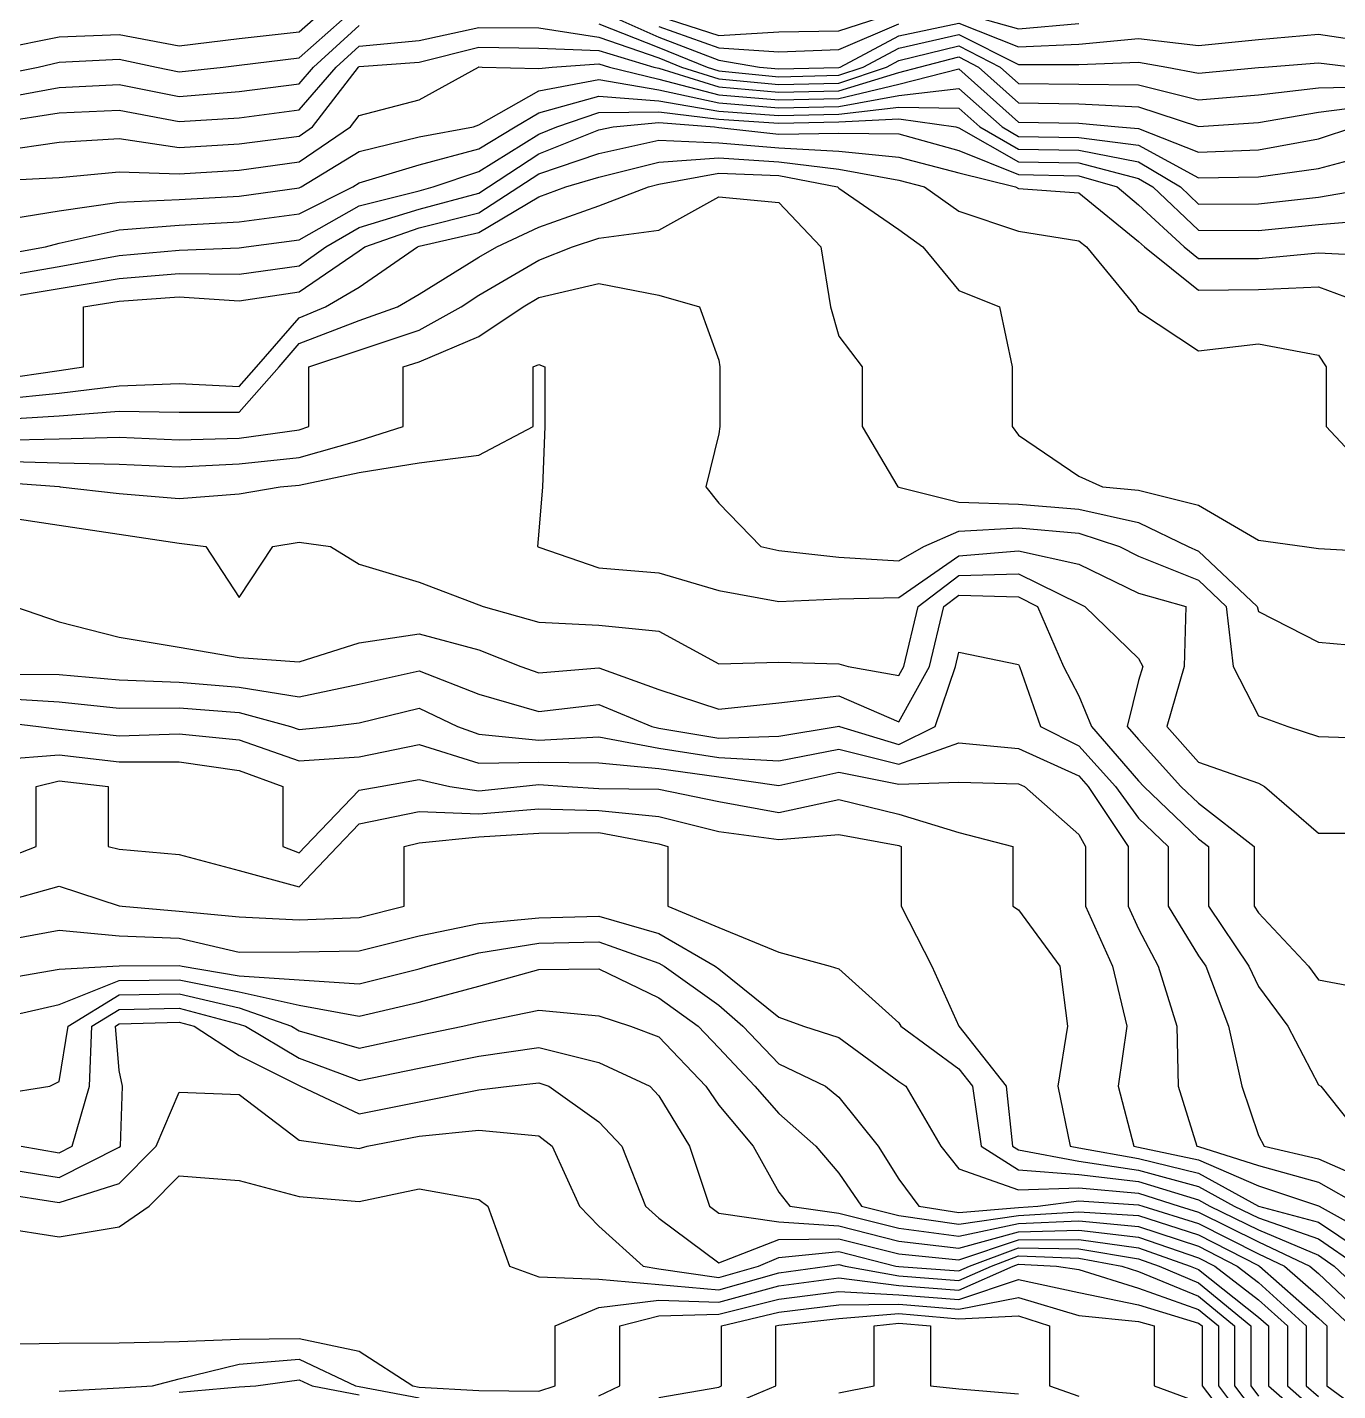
# Model space of a CAD drawing. Header units: metres. Extents: x 549046 to 549770, y 4180130 to 4180826.
# Drawn here: x 549226.9 to 549424.5, y 4180513.6 to 4180719.2 of the extents above; entities that cross this region are included whole.
import ezdxf

# ---------------------------------------------------------------- set-up
doc = ezdxf.new("R2010")
doc.units = ezdxf.units.M
doc.layers.add('CONTOURS', color=7, linetype='Continuous')
doc.layers.add('CONTOURS_INDEX', color=7, linetype='Continuous')

msp = doc.modelspace()

# ---------------------------------------------------------------- linework, layer by layer
at = {"layer": 'CONTOURS'}
for points in [[(549222.72, 4180712.01, 222), (549228.58, 4180713.2, 222), (549231.76, 4180713.91, 222), (549240.8, 4180714.37, 222), (549246.45, 4180713.2, 222), (549249.84, 4180712.5, 222), (549256.49, 4180713.2, 222), (549258.88, 4180713.48, 222), (549267.93, 4180714.58, 222), (549276.57, 4180722.25, 222)], [(549313.13, 4180721.74, 222), (549322.18, 4180717.72, 222), (549331.22, 4180714.21, 222), (549337.37, 4180713.2, 222), (549340.26, 4180712.91, 222), (549349.3, 4180713.13, 222), (549349.51, 4180713.2, 222), (549358.34, 4180717.88, 222), (549367.38, 4180719.79, 222), (549376.42, 4180716.26, 222), (549385.47, 4180716.67, 222), (549394.51, 4180717.5, 222), (549403.55, 4180716.45, 222), (549412.59, 4180717.36, 222), (549421.63, 4180718.18, 222), (549430.67, 4180716.78, 222)], [(549322.18, 4180720.85, 218), (549331.22, 4180717.93, 218), (549340.26, 4180718.52, 218), (549349.3, 4180718.66, 218), (549358.34, 4180721.58, 218)], [(549222.72, 4180708.45, 224), (549231.76, 4180710.1, 224), (549240.8, 4180710.56, 224), (549249.84, 4180708.74, 224), (549258.88, 4180709.51, 224), (549267.93, 4180710.66, 224), (549270.12, 4180713.2, 224), (549276.97, 4180719.44, 224)], [(549222.72, 4180704.89, 226), (549231.76, 4180706.31, 226), (549240.8, 4180706.7, 226), (549249.84, 4180704.98, 226), (549258.88, 4180705.55, 226), (549267.93, 4180706.72, 226), (549273.51, 4180713.2, 226), (549276.97, 4180716.35, 226), (549286.01, 4180717.22, 226), (549295.05, 4180719.15, 226), (549304.09, 4180719.11, 226), (549313.13, 4180717.72, 226), (549322.18, 4180714.59, 226), (549325.58, 4180713.2, 226), (549331.22, 4180711.43, 226), (549340.26, 4180710.57, 226), (549349.3, 4180710.79, 226), (549356.49, 4180713.2, 226), (549358.34, 4180714.19, 226), (549367.38, 4180716.42, 226), (549373.63, 4180713.2, 226), (549376.42, 4180710.71, 226), (549385.47, 4180710.61, 226), (549394.51, 4180710.53, 226), (549403.55, 4180708.25, 226), (549412.59, 4180708.99, 226), (549421.63, 4180710.06, 226), (549430.67, 4180710.25, 226)], [(549313.13, 4180719.73, 224), (549322.18, 4180716.15, 224), (549329.44, 4180713.2, 224), (549331.22, 4180712.64, 224), (549340.26, 4180711.74, 224), (549349.3, 4180711.96, 224), (549353, 4180713.2, 224), (549358.34, 4180716.04, 224), (549367.38, 4180718.11, 224), (549376.42, 4180713.59, 224), (549385.47, 4180713.58, 224), (549394.51, 4180713.92, 224), (549398.74, 4180713.2, 224), (549403.55, 4180712.29, 224), (549412.59, 4180713.14, 224), (549413.44, 4180713.2, 224), (549421.63, 4180713.84, 224), (549427.07, 4180713.2, 224)], [(549222.72, 4180700.58, 228), (549231.76, 4180701.86, 228), (549240.8, 4180702.44, 228), (549249.84, 4180701.07, 228), (549258.88, 4180701.6, 228), (549267.93, 4180702.79, 228), (549269.94, 4180704.16, 228), (549276.91, 4180713.2, 228), (549276.97, 4180713.26, 228), (549286.01, 4180713.92, 228), (549295.05, 4180716.18, 228), (549304.09, 4180716.05, 228), (549313.13, 4180715.71, 228), (549321.4, 4180713.2, 228), (549322.18, 4180713.01, 228), (549331.22, 4180710.21, 228), (549340.26, 4180709.4, 228), (549349.3, 4180709.62, 228), (549358.34, 4180712.38, 228), (549361.41, 4180713.2, 228), (549367.38, 4180714.74, 228), (549370.36, 4180713.2, 228), (549376.42, 4180707.79, 228), (549385.47, 4180707.66, 228), (549394.51, 4180707.19, 228), (549403.55, 4180704.22, 228), (549412.59, 4180704.83, 228), (549421.63, 4180706.38, 228), (549430.67, 4180707.56, 228)], [(549222.72, 4180690.06, 232), (549231.76, 4180691.53, 232), (549240.8, 4180692.83, 232), (549249.84, 4180693.21, 232), (549258.88, 4180693.73, 232), (549267.93, 4180694.97, 232), (549268.23, 4180695.12, 232), (549276.97, 4180700.48, 232), (549286.01, 4180702.66, 232), (549294.25, 4180704.16, 232), (549295.05, 4180704.47, 232), (549304.09, 4180709.63, 232), (549313.13, 4180711.32, 232), (549322.18, 4180709.74, 232), (549331.22, 4180707.78, 232), (549340.26, 4180707.05, 232), (549349.3, 4180707.27, 232), (549358.34, 4180708.89, 232), (549367.38, 4180709.98, 232), (549373.91, 4180704.16, 232), (549376.42, 4180702.72, 232), (549385.47, 4180702.59, 232), (549394.51, 4180701.42, 232), (549403.55, 4180696.47, 232), (549412.59, 4180696.62, 232), (549421.63, 4180697.9, 232), (549430.67, 4180700.32, 232)], [(549222.72, 4180684.83, 234), (549229.69, 4180686.08, 234), (549231.76, 4180686.63, 234), (549240.8, 4180688.64, 234), (549249.84, 4180689.37, 234), (549258.88, 4180689.83, 234), (549267.93, 4180691.06, 234), (549276.01, 4180695.12, 234), (549276.97, 4180695.71, 234), (549286.01, 4180698.45, 234), (549295.05, 4180700.87, 234), (549300.51, 4180704.16, 234), (549304.09, 4180706.28, 234), (549313.13, 4180708.83, 234), (549322.18, 4180708.1, 234), (549331.22, 4180706.56, 234), (549340.26, 4180705.88, 234), (549349.3, 4180706.1, 234), (549358.34, 4180707.14, 234), (549367.38, 4180707.02, 234), (549370.59, 4180704.16, 234), (549376.42, 4180700.8, 234), (549385.47, 4180700.67, 234), (549394.51, 4180698.91, 234), (549400.82, 4180695.12, 234), (549403.55, 4180692.54, 234), (549412.59, 4180692.58, 234), (549421.63, 4180693.57, 234), (549430.67, 4180695.12, 234)], [(549222.72, 4180681.57, 236), (549231.76, 4180683.13, 236), (549240.8, 4180684.75, 236), (549249.84, 4180685.57, 236), (549258.88, 4180685.93, 236), (549259.96, 4180686.08, 236), (549267.93, 4180687.16, 236), (549276.97, 4180692.25, 236), (549286.01, 4180694.54, 236), (549288.13, 4180695.12, 236), (549295.05, 4180697.46, 236), (549304.09, 4180703.07, 236), (549306.77, 4180704.16, 236), (549313.13, 4180706.34, 236), (549322.18, 4180706.46, 236), (549331.22, 4180705.34, 236), (549340.26, 4180704.71, 236), (549349.3, 4180704.93, 236), (549358.34, 4180705.39, 236), (549366.93, 4180704.16, 236), (549367.38, 4180704.04, 236), (549376.42, 4180698.89, 236), (549385.47, 4180698.74, 236), (549394.51, 4180696.4, 236), (549396.64, 4180695.12, 236), (549403.55, 4180688.59, 236), (549412.59, 4180688.57, 236), (549421.63, 4180689.47, 236), (549430.67, 4180690.2, 236)], [(549222.72, 4180678.3, 238), (549231.76, 4180679.8, 238), (549240.8, 4180681.32, 238), (549249.84, 4180682.05, 238), (549258.88, 4180681.94, 238), (549267.93, 4180683.23, 238), (549271.98, 4180686.08, 238), (549276.97, 4180688.99, 238), (549286.01, 4180691.75, 238), (549295.05, 4180694.18, 238), (549296.49, 4180695.12, 238), (549304.09, 4180700.09, 238), (549313.13, 4180703.71, 238), (549315.29, 4180704.16, 238), (549322.18, 4180704.83, 238), (549330.56, 4180704.16, 238), (549331.22, 4180704.09, 238), (549340.26, 4180703.06, 238), (549349.3, 4180703.22, 238), (549358.34, 4180703.12, 238), (549367.38, 4180700.63, 238), (549376.42, 4180696.97, 238), (549385.47, 4180696.81, 238), (549391.27, 4180695.12, 238), (549394.51, 4180692.42, 238), (549401.36, 4180686.08, 238), (549403.55, 4180684.33, 238), (549412.59, 4180684.32, 238), (549421.63, 4180685.19, 238), (549430.67, 4180684.73, 238)], [(549222.72, 4180663.1, 242), (549231.76, 4180664.01, 242), (549240.8, 4180665.13, 242), (549249.84, 4180665.49, 242), (549258.88, 4180665.01, 242), (549261.51, 4180668, 242), (549267.93, 4180675.38, 242), (549271.92, 4180677.04, 242), (549276.97, 4180679.98, 242), (549285.77, 4180686.08, 242), (549286.01, 4180686.16, 242), (549295.05, 4180688.23, 242), (549304.09, 4180693.6, 242), (549308.17, 4180695.12, 242), (549313.13, 4180696.57, 242), (549322.18, 4180698.86, 242), (549331.22, 4180699.49, 242), (549340.26, 4180698.91, 242), (549349.3, 4180697.79, 242), (549358.34, 4180696.13, 242), (549362.24, 4180695.12, 242), (549367.38, 4180691.47, 242), (549376.42, 4180688.42, 242), (549385.47, 4180686.99, 242), (549386.63, 4180686.08, 242), (549394.08, 4180677.04, 242), (549394.51, 4180676.38, 242), (549403.55, 4180670.38, 242), (549412.59, 4180671.47, 242), (549421.63, 4180669.72, 242), (549422.77, 4180668, 242), (549422.77, 4180658.96, 242), (549430.67, 4180650.56, 242)], [(549222.72, 4180660.06, 244), (549231.76, 4180660.6, 244), (549240.8, 4180661.32, 244), (549249.84, 4180661.17, 244), (549258.88, 4180661.14, 244), (549264.9, 4180668, 244), (549267.93, 4180671.48, 244), (549276.97, 4180674.96, 244), (549282.76, 4180677.04, 244), (549286.01, 4180678.96, 244), (549295.05, 4180684.5, 244), (549297.75, 4180686.08, 244), (549304.09, 4180689.04, 244), (549313.13, 4180692.25, 244), (549320.61, 4180695.12, 244), (549322.18, 4180695.54, 244), (549331.22, 4180697.2, 244), (549340.26, 4180696.83, 244), (549349.1, 4180695.12, 244), (549349.3, 4180694.92, 244), (549358.34, 4180688.7, 244), (549361.96, 4180686.08, 244), (549367.38, 4180679.48, 244), (549373.52, 4180677.04, 244), (549375.43, 4180668, 244), (549375.43, 4180658.96, 244), (549376.42, 4180657.7, 244), (549385.47, 4180651.47, 244), (549389.08, 4180649.91, 244), (549394.51, 4180649.38, 244), (549403.55, 4180647.1, 244), (549412.59, 4180641.83, 244), (549419.51, 4180640.87, 244), (549421.63, 4180640.6, 244), (549430.67, 4180640.09, 244)], [(549222.72, 4180656.94, 246), (549231.76, 4180657.1, 246), (549240.8, 4180657.4, 246), (549249.84, 4180656.97, 246), (549258.88, 4180657.25, 246), (549267.93, 4180658.5, 246), (549269.39, 4180658.96, 246), (549269.39, 4180668, 246), (549276.97, 4180670.51, 246), (549286.01, 4180673.52, 246), (549292.39, 4180677.04, 246), (549295.05, 4180678.8, 246), (549304.09, 4180684.09, 246), (549309.15, 4180686.08, 246), (549313.13, 4180687.41, 246), (549322.18, 4180688.6, 246), (549331.22, 4180693.63, 246), (549340.26, 4180692.76, 246), (549346.59, 4180686.08, 246), (549348.05, 4180677.04, 246), (549349.3, 4180672.59, 246), (549352.85, 4180668, 246), (549352.85, 4180658.96, 246), (549358.2, 4180649.91, 246), (549358.34, 4180649.84, 246), (549367.38, 4180647.55, 246), (549376.42, 4180647.25, 246), (549385.47, 4180646.53, 246), (549394.51, 4180644.49, 246), (549402, 4180640.87, 246), (549403.55, 4180640.2, 246), (549412.38, 4180631.83, 246), (549412.59, 4180631.09, 246), (549421.63, 4180626.47, 246), (549430.67, 4180625.64, 246)], [(549222.72, 4180653.77, 248), (549231.76, 4180653.51, 248), (549240.8, 4180653.31, 248), (549249.84, 4180652.91, 248), (549258.88, 4180653.34, 248), (549267.93, 4180654.32, 248), (549276.97, 4180656.86, 248), (549283.6, 4180658.96, 248), (549283.6, 4180668, 248), (549286.01, 4180668.75, 248), (549295.05, 4180672.55, 248), (549301.73, 4180677.04, 248), (549304.09, 4180678.43, 248), (549313.13, 4180680.57, 248), (549322.18, 4180678.81, 248), (549328.28, 4180677.04, 248), (549331.22, 4180668.98, 248), (549331.36, 4180668, 248), (549331.36, 4180658.96, 248), (549331.22, 4180657.86, 248), (549329.28, 4180649.91, 248), (549331.22, 4180647.42, 248), (549337.53, 4180640.87, 248), (549340.26, 4180640.27, 248), (549349.3, 4180639.3, 248), (549358.34, 4180638.75, 248), (549362.12, 4180640.87, 248), (549367.38, 4180643.19, 248), (549376.42, 4180643.72, 248), (549385.47, 4180642.89, 248), (549391.62, 4180640.87, 248), (549394.51, 4180639.43, 248), (549403.55, 4180635.8, 248), (549407.73, 4180631.83, 248), (549408.76, 4180622.79, 248), (549412.59, 4180615.34, 248), (549417.02, 4180613.75, 248), (549421.63, 4180612.22, 248), (549430.67, 4180611.93, 248)], [(549222.72, 4180645.45, 252), (549231.76, 4180644.09, 252), (549240.8, 4180642.75, 252), (549249.84, 4180641.41, 252), (549253.89, 4180640.87, 252), (549258.88, 4180633.2, 252), (549263.98, 4180640.87, 252), (549267.93, 4180641.55, 252), (549272.67, 4180640.87, 252), (549276.97, 4180638.23, 252), (549286.01, 4180635.5, 252), (549295.05, 4180632.11, 252), (549295.69, 4180631.83, 252), (549304.09, 4180629.48, 252), (549313.13, 4180629, 252), (549322.18, 4180628.13, 252), (549331.22, 4180623.21, 252), (549340.26, 4180623.45, 252), (549349.3, 4180623.17, 252), (549350.72, 4180622.79, 252), (549358.34, 4180621.43, 252), (549359.1, 4180622.79, 252), (549361.25, 4180631.83, 252), (549367.38, 4180636.53, 252), (549376.42, 4180636.75, 252), (549385.47, 4180632.28, 252), (549386.42, 4180631.83, 252), (549394.51, 4180623.99, 252), (549395.12, 4180622.79, 252), (549394.51, 4180620.69, 252), (549392.77, 4180613.75, 252), (549394.51, 4180611.76, 252), (549400.89, 4180604.71, 252), (549403.55, 4180602.17, 252), (549411.92, 4180595.66, 252), (549411.92, 4180586.62, 252), (549412.59, 4180585.62, 252), (549420.11, 4180577.58, 252), (549421.63, 4180575.55, 252), (549430.67, 4180573.82, 252)], [(549225.01, 4180631.83, 254), (549231.76, 4180629.53, 254), (549240.8, 4180627.23, 254), (549249.84, 4180625.71, 254), (549258.88, 4180624.13, 254), (549267.93, 4180623.48, 254), (549276.97, 4180626.35, 254), (549286.01, 4180627.72, 254), (549295.05, 4180625.3, 254), (549301.37, 4180622.79, 254), (549304.09, 4180621.84, 254), (549313.13, 4180622.57, 254), (549322.18, 4180619.32, 254), (549331.22, 4180616.36, 254), (549340.26, 4180617.31, 254), (549349.3, 4180618.38, 254), (549358.34, 4180614.45, 254), (549362.99, 4180622.79, 254), (549365.12, 4180631.83, 254), (549367.38, 4180633.57, 254), (549376.42, 4180633.3, 254), (549379.28, 4180631.83, 254), (549383.2, 4180622.79, 254), (549385.47, 4180618.36, 254), (549387.38, 4180613.75, 254), (549394.51, 4180605.57, 254), (549395.29, 4180604.71, 254), (549403.55, 4180596.82, 254), (549405.04, 4180595.66, 254), (549405.04, 4180586.62, 254), (549411.14, 4180577.58, 254), (549412.59, 4180574.52, 254), (549417.02, 4180568.54, 254), (549421.63, 4180559.68, 254), (549421.98, 4180559.5, 254), (549429.18, 4180550.46, 254)], [(549222.72, 4180621.62, 256), (549231.76, 4180621.56, 256), (549240.8, 4180620.76, 256), (549249.84, 4180620.42, 256), (549258.88, 4180619.65, 256), (549267.93, 4180618.21, 256), (549276.97, 4180620.11, 256), (549286.01, 4180622.14, 256), (549295.05, 4180618.62, 256), (549304.09, 4180615.99, 256), (549313.13, 4180617.04, 256), (549321.11, 4180613.75, 256), (549322.18, 4180613.5, 256), (549331.22, 4180611.98, 256), (549340.26, 4180612.28, 256), (549349.06, 4180613.75, 256), (549349.3, 4180613.8, 256), (549349.41, 4180613.75, 256), (549358.34, 4180611.04, 256), (549363.84, 4180613.75, 256), (549366.88, 4180622.79, 256), (549367.38, 4180624.93, 256), (549376.42, 4180623.07, 256), (549376.55, 4180622.79, 256), (549379.72, 4180613.75, 256), (549385.47, 4180610.83, 256), (549391, 4180604.71, 256), (549394.51, 4180599.89, 256), (549398.95, 4180595.66, 256), (549398.95, 4180586.62, 256), (549403.55, 4180579.17, 256), (549404.63, 4180577.58, 256), (549408.04, 4180568.54, 256), (549410.05, 4180559.5, 256), (549412.59, 4180552.03, 256), (549413.42, 4180550.46, 256), (549421.63, 4180548.54, 256), (549430.67, 4180544.54, 256)], [(549222.72, 4180618.02, 258), (549231.76, 4180617.45, 258), (549240.8, 4180616.48, 258), (549249.84, 4180616.57, 258), (549258.88, 4180615.86, 258), (549266.62, 4180613.75, 258), (549267.93, 4180613.3, 258), (549272.55, 4180613.75, 258), (549276.97, 4180614.27, 258), (549286.01, 4180616.48, 258), (549291.81, 4180613.75, 258), (549295.05, 4180612.57, 258), (549304.09, 4180611.69, 258), (549313.13, 4180612.17, 258), (549322.18, 4180610.47, 258), (549331.22, 4180609.06, 258), (549340.26, 4180608.56, 258), (549349.3, 4180610.32, 258), (549358.34, 4180608.04, 258), (549367.38, 4180611.26, 258), (549376.42, 4180610.4, 258), (549385.47, 4180606.31, 258), (549386.92, 4180604.71, 258), (549392.94, 4180595.66, 258), (549392.94, 4180586.62, 258), (549394.51, 4180583.23, 258), (549397.47, 4180577.58, 258), (549400.29, 4180568.54, 258), (549400.45, 4180559.5, 258), (549403.28, 4180550.46, 258), (549403.55, 4180550.4, 258), (549412.59, 4180547.55, 258), (549421.63, 4180545.01, 258), (549428.01, 4180541.41, 258)], [(549222.72, 4180608.74, 262), (549231.76, 4180609.45, 262), (549240.8, 4180608.43, 262), (549249.84, 4180608.39, 262), (549258.88, 4180607.11, 262), (549265.49, 4180604.71, 262), (549265.49, 4180595.66, 262), (549267.93, 4180594.67, 262), (549268.87, 4180595.66, 262), (549276.97, 4180604.14, 262), (549280.16, 4180604.71, 262), (549286.01, 4180605.77, 262), (549290.68, 4180604.71, 262), (549295.05, 4180604.05, 262), (549301.27, 4180604.71, 262), (549304.09, 4180604.99, 262), (549308.37, 4180604.71, 262), (549313.13, 4180604.39, 262), (549322.18, 4180604.29, 262), (549331.22, 4180602.42, 262), (549340.26, 4180600.77, 262), (549349.3, 4180602.72, 262), (549358.34, 4180600.51, 262), (549367.38, 4180597.77, 262), (549375.54, 4180595.66, 262), (549375.54, 4180586.62, 262), (549376.42, 4180586.11, 262), (549382.63, 4180577.58, 262), (549383.8, 4180568.54, 262), (549382.35, 4180559.5, 262), (549384.19, 4180550.46, 262), (549385.47, 4180550.19, 262), (549394.51, 4180548.58, 262), (549403.55, 4180546.37, 262), (549412.59, 4180541.41, 262), (549412.59, 4180541.41, 262), (549421.63, 4180538.97, 262), (549430.67, 4180532.91, 262)], [(549222.72, 4180593.49, 264), (549228.31, 4180595.66, 264), (549228.31, 4180604.71, 264), (549231.76, 4180605.54, 264), (549239.16, 4180604.71, 264), (549239.16, 4180595.66, 264), (549240.8, 4180595.26, 264), (549249.84, 4180594.45, 264), (549258.88, 4180592.01, 264), (549267.93, 4180589.56, 264), (549273.73, 4180595.66, 264), (549276.97, 4180599.05, 264), (549286.01, 4180600.92, 264), (549295.05, 4180600.57, 264), (549304.09, 4180601.34, 264), (549313.13, 4180601.06, 264), (549322.18, 4180600.16, 264), (549331.22, 4180597.9, 264), (549340.26, 4180596.68, 264), (549349.3, 4180597.45, 264), (549358.34, 4180595.81, 264), (549358.72, 4180595.66, 264), (549358.72, 4180586.62, 264), (549363.31, 4180577.58, 264), (549367.38, 4180568.54, 264), (549367.38, 4180568.54, 264), (549374.53, 4180559.5, 264), (549375.5, 4180550.46, 264), (549376.42, 4180549.87, 264), (549385.47, 4180548.19, 264), (549394.51, 4180546.84, 264), (549403.55, 4180544.36, 264), (549408.92, 4180541.41, 264), (549412.59, 4180539.62, 264), (549421.63, 4180536.49, 264), (549427.62, 4180532.37, 264)], [(549222.72, 4180587.15, 266), (549231.76, 4180589.66, 266), (549240.8, 4180586.71, 266), (549241.26, 4180586.62, 266), (549249.84, 4180585.88, 266), (549258.88, 4180585.04, 266), (549267.93, 4180584.57, 266), (549276.97, 4180584.93, 266), (549283.79, 4180586.62, 266), (549283.79, 4180595.66, 266), (549286.01, 4180596.18, 266), (549295.05, 4180597.1, 266), (549304.09, 4180597.65, 266), (549313.13, 4180597.73, 266), (549322.18, 4180596.03, 266), (549323.54, 4180595.66, 266), (549323.54, 4180586.62, 266), (549331.22, 4180583.44, 266), (549340.26, 4180579.68, 266), (549348.01, 4180577.58, 266), (549349.3, 4180577.17, 266), (549358.34, 4180569.04, 266), (549358.64, 4180568.54, 266), (549367.38, 4180562.09, 266), (549369.44, 4180559.5, 266), (549370.78, 4180550.46, 266), (549376.42, 4180546.87, 266), (549385.47, 4180546.19, 266), (549394.51, 4180545.1, 266), (549403.55, 4180542.34, 266), (549405.25, 4180541.41, 266), (549412.59, 4180537.82, 266), (549421.63, 4180534.01, 266), (549424.01, 4180532.37, 266), (549430.67, 4180526.08, 266)], [(549222.72, 4180581.36, 268), (549231.76, 4180583.03, 268), (549240.8, 4180582.15, 268), (549249.84, 4180581.8, 268), (549258.88, 4180579.7, 268), (549267.93, 4180579.77, 268), (549276.97, 4180579.9, 268), (549286.01, 4180582.17, 268), (549295.05, 4180584.02, 268), (549304.09, 4180584.87, 268), (549313.13, 4180585.15, 268), (549322.18, 4180582.54, 268), (549330.68, 4180577.58, 268), (549331.22, 4180577.2, 268), (549340.26, 4180569.91, 268), (549343.98, 4180568.54, 268), (549349.3, 4180566.85, 268), (549358.34, 4180560.19, 268), (549359.42, 4180559.5, 268), (549364.7, 4180550.46, 268), (549367.38, 4180547.02, 268), (549376.42, 4180543.88, 268), (549385.47, 4180544.18, 268), (549394.51, 4180543.35, 268), (549400.61, 4180541.41, 268), (549403.55, 4180540.49, 268), (549412.59, 4180536.02, 268), (549420.33, 4180532.37, 268), (549421.63, 4180531.23, 268), (549429.99, 4180523.33, 268)], [(549222.72, 4180569.75, 272), (549231.76, 4180571.82, 272), (549240.8, 4180575.42, 272), (549249.84, 4180575.53, 272), (549258.88, 4180573.71, 272), (549267.93, 4180571.71, 272), (549276.97, 4180570.07, 272), (549286.01, 4180572.18, 272), (549295.05, 4180574.57, 272), (549304.09, 4180577.08, 272), (549313.13, 4180577.19, 272), (549322.18, 4180572.82, 272), (549328.11, 4180568.54, 272), (549331.22, 4180565.28, 272), (549336.66, 4180559.5, 272), (549340.26, 4180555.37, 272), (549345.86, 4180550.46, 272), (549349.3, 4180546.38, 272), (549352.71, 4180541.41, 272), (549358.34, 4180540.01, 272), (549367.38, 4180538.66, 272), (549376.42, 4180539.98, 272), (549385.47, 4180540.55, 272), (549394.51, 4180539.97, 272), (549403.55, 4180537.06, 272), (549412.59, 4180532.43, 272), (549412.72, 4180532.37, 272), (549421.63, 4180524.51, 272), (549422.88, 4180523.33, 272), (549422.88, 4180514.29, 272), (549430.67, 4180508.55, 272)], [(549222.72, 4180558.3, 274), (549230.34, 4180559.5, 274), (549231.76, 4180560.21, 274), (549233.11, 4180568.54, 274), (549240.8, 4180573.25, 274), (549249.84, 4180573.4, 274), (549258.88, 4180571.29, 274), (549266.77, 4180568.54, 274), (549267.93, 4180567.85, 274), (549276.97, 4180565.22, 274), (549286.01, 4180567.18, 274), (549292.64, 4180568.54, 274), (549295.05, 4180569.08, 274), (549304.09, 4180570.95, 274), (549313.13, 4180570.09, 274), (549317.92, 4180568.54, 274), (549322.18, 4180566.95, 274), (549329.25, 4180559.5, 274), (549331.22, 4180556.64, 274), (549336.38, 4180550.46, 274), (549340.26, 4180543.53, 274), (549341.91, 4180541.41, 274), (549349.3, 4180540.34, 274), (549358.34, 4180538.07, 274), (549367.38, 4180536.87, 274), (549376.42, 4180538.76, 274), (549385.47, 4180539.16, 274), (549394.51, 4180538.35, 274), (549403.55, 4180535.34, 274), (549409.35, 4180532.37, 274), (549412.59, 4180529.87, 274), (549419.78, 4180523.33, 274), (549419.78, 4180514.29, 274), (549421.63, 4180512.68, 274)], [(549226.01, 4180550.46, 276), (549231.76, 4180549.46, 276), (549233.71, 4180550.46, 276), (549236.34, 4180559.5, 276), (549236.67, 4180568.54, 276), (549240.8, 4180571.07, 276), (549249.84, 4180571.28, 276), (549258.88, 4180568.87, 276), (549259.85, 4180568.54, 276), (549267.93, 4180563.72, 276), (549276.97, 4180560.37, 276), (549286.01, 4180562.19, 276), (549295.05, 4180564.03, 276), (549304.09, 4180565.32, 276), (549313.13, 4180563.08, 276), (549320.83, 4180559.5, 276), (549322.18, 4180558.04, 276), (549326.78, 4180550.46, 276), (549329.82, 4180541.41, 276), (549331.22, 4180540.33, 276), (549340.26, 4180539.05, 276), (549349.3, 4180538.41, 276), (549358.34, 4180536.13, 276), (549367.38, 4180535.08, 276), (549376.42, 4180537.54, 276), (549385.47, 4180537.76, 276), (549394.51, 4180536.72, 276), (549403.55, 4180533.62, 276), (549405.99, 4180532.37, 276), (549412.59, 4180527.27, 276), (549416.93, 4180523.33, 276), (549416.93, 4180514.29, 276), (549421.63, 4180510.2, 276)], [(549222.72, 4180547.2, 278), (549231.76, 4180545.7, 278), (549240.8, 4180550.28, 278), (549240.98, 4180550.46, 278), (549241.32, 4180559.5, 278), (549240.8, 4180561.86, 278), (549240.23, 4180568.54, 278), (549240.8, 4180568.89, 278), (549249.84, 4180569.16, 278), (549252.12, 4180568.54, 278), (549258.88, 4180564.11, 278), (549267.93, 4180559.59, 278), (549268.16, 4180559.5, 278), (549276.97, 4180555.32, 278), (549286.01, 4180557.11, 278), (549295.05, 4180558.92, 278), (549299.59, 4180559.5, 278), (549304.09, 4180560, 278), (549305.56, 4180559.5, 278), (549313.13, 4180554.11, 278), (549316.6, 4180550.46, 278), (549320.18, 4180541.41, 278), (549322.18, 4180539.58, 278), (549331.22, 4180532.87, 278), (549340.26, 4180536.35, 278), (549349.3, 4180536.48, 278), (549358.34, 4180534.2, 278), (549367.38, 4180533.29, 278), (549376.42, 4180536.33, 278), (549385.47, 4180536.36, 278), (549394.51, 4180535.09, 278), (549402.28, 4180532.37, 278), (549403.55, 4180531.83, 278), (549412.59, 4180524.68, 278), (549414.08, 4180523.33, 278), (549414.08, 4180514.29, 278), (549421.63, 4180507.71, 278)], [(549222.72, 4180538.2, 282), (549231.76, 4180536.76, 282), (549240.8, 4180538.26, 282), (549245.34, 4180541.41, 282), (549249.84, 4180545.98, 282), (549258.88, 4180545.28, 282), (549267.93, 4180542.84, 282), (549276.97, 4180542.1, 282), (549286.01, 4180544.01, 282), (549295.05, 4180542.4, 282), (549296.37, 4180541.41, 282), (549299.64, 4180532.37, 282), (549304.09, 4180530.75, 282), (549313.13, 4180530.4, 282), (549322.18, 4180529.57, 282), (549331.22, 4180528.79, 282), (549340.26, 4180531.34, 282), (549347.53, 4180532.37, 282), (549349.3, 4180532.62, 282), (549350.28, 4180532.37, 282), (549358.34, 4180530.87, 282), (549367.38, 4180530.21, 282), (549372.31, 4180532.37, 282), (549376.42, 4180533.89, 282), (549385.47, 4180533.57, 282), (549391.99, 4180532.37, 282), (549394.51, 4180531.55, 282), (549403.55, 4180527.8, 282), (549408.98, 4180523.33, 282), (549408.98, 4180514.29, 282), (549412.59, 4180509.51, 282)], [(549222.72, 4180520.56, 284), (549231.76, 4180520.72, 284), (549240.8, 4180520.79, 284), (549249.84, 4180520.98, 284), (549258.88, 4180521.33, 284), (549267.93, 4180521.42, 284), (549276.97, 4180519.52, 284), (549285.06, 4180514.29, 284), (549286.01, 4180514.12, 284), (549295.05, 4180513.61, 284), (549304.09, 4180513.5, 284), (549306.55, 4180514.29, 284), (549306.55, 4180523.33, 284), (549313.13, 4180526.13, 284), (549322.18, 4180527.21, 284), (549331.22, 4180526.94, 284), (549340.26, 4180529.36, 284), (549349.3, 4180530.59, 284), (549358.34, 4180529.45, 284), (549367.38, 4180528.75, 284), (549375.61, 4180532.37, 284), (549376.42, 4180532.67, 284), (549382.14, 4180532.37, 284), (549385.47, 4180531.87, 284), (549394.51, 4180529.04, 284), (549403.55, 4180525.79, 284), (549406.53, 4180523.33, 284), (549406.53, 4180514.29, 284), (549412.59, 4180506.27, 284)], [(549313.13, 4180512.78, 286), (549316.29, 4180514.29, 286), (549316.29, 4180523.33, 286), (549322.18, 4180524.85, 286), (549331.22, 4180525.09, 286), (549340.26, 4180527.39, 286), (549349.3, 4180528.55, 286), (549358.34, 4180528.03, 286), (549367.38, 4180527.3, 286), (549376.42, 4180530.32, 286), (549385.47, 4180528.4, 286), (549394.51, 4180526.53, 286), (549403.55, 4180523.77, 286), (549404.09, 4180523.33, 286), (549404.09, 4180514.29, 286), (549410.95, 4180505.25, 286)], [(549322.18, 4180512.52, 288), (549331.22, 4180514.12, 288), (549331.62, 4180514.29, 288), (549331.62, 4180523.33, 288), (549340.26, 4180525.41, 288), (549349.3, 4180526.51, 288), (549358.34, 4180526.61, 288), (549367.38, 4180525.84, 288), (549376.42, 4180527.6, 288), (549385.47, 4180524.93, 288), (549394.51, 4180524.02, 288), (549396.87, 4180523.33, 288), (549396.87, 4180514.29, 288), (549403.55, 4180511.82, 288)], [(549349.3, 4180513.22, 292), (549354.63, 4180514.29, 292), (549354.63, 4180523.33, 292), (549358.34, 4180523.77, 292), (549363.12, 4180523.33, 292), (549363.12, 4180514.29, 292), (549367.38, 4180513.84, 292), (549376.42, 4180513.11, 292)], [(549231.76, 4180513.48, 286), (549240.8, 4180513.98, 286), (549245.83, 4180514.29, 286), (549249.84, 4180515.38, 286), (549258.88, 4180517.59, 286), (549267.93, 4180518.32, 286), (549276.41, 4180514.29, 286), (549276.97, 4180514.18, 286), (549286.01, 4180512.5, 286)], [(549249.84, 4180513.34, 288), (549258.88, 4180514.16, 288), (549261.41, 4180514.29, 288), (549267.93, 4180515.22, 288), (549269.89, 4180514.29, 288), (549276.97, 4180512.96, 288)]]:
    msp.add_polyline3d(points, dxfattribs=at)
at = {"layer": 'CONTOURS_INDEX'}
for points in [[(549222.72, 4180715.93, 220), (549231.76, 4180717.77, 220), (549240.8, 4180718.11, 220), (549249.84, 4180716.38, 220), (549258.88, 4180717.5, 220), (549267.93, 4180718.49, 220), (549272.17, 4180722.25, 220)], [(549367.38, 4180721.48, 220), (549376.42, 4180718.94, 220), (549385.47, 4180719.76, 220)], [(549322.18, 4180719.29, 220), (549331.22, 4180716.07, 220), (549340.26, 4180715.48, 220), (549349.3, 4180715.85, 220), (549358.34, 4180719.73, 220)], [(549222.72, 4180696.08, 230), (549231.76, 4180696.54, 230), (549240.8, 4180697.4, 230), (549249.84, 4180697.11, 230), (549258.88, 4180697.66, 230), (549267.93, 4180698.88, 230), (549275.66, 4180704.16, 230), (549276.97, 4180705.87, 230), (549286.01, 4180708.23, 230), (549295, 4180713.2, 230), (549295.05, 4180713.22, 230), (549295.53, 4180713.2, 230), (549304.09, 4180712.97, 230), (549306.11, 4180713.2, 230), (549313.13, 4180713.69, 230), (549314.75, 4180713.2, 230), (549322.18, 4180711.38, 230), (549331.22, 4180708.99, 230), (549340.26, 4180708.23, 230), (549349.3, 4180708.44, 230), (549358.34, 4180710.64, 230), (549367.38, 4180712.95, 230), (549376.42, 4180704.88, 230), (549385.47, 4180704.71, 230), (549391.45, 4180704.16, 230), (549394.51, 4180703.92, 230), (549403.55, 4180700.34, 230), (549412.59, 4180700.72, 230), (549421.63, 4180702.38, 230), (549427.1, 4180704.16, 230)], [(549222.72, 4180666.13, 240), (549231.76, 4180667.42, 240), (549235.44, 4180668, 240), (549235.44, 4180677.04, 240), (549240.8, 4180677.89, 240), (549249.84, 4180678.52, 240), (549258.88, 4180677.95, 240), (549267.93, 4180679.3, 240), (549276.97, 4180685.47, 240), (549277.85, 4180686.08, 240), (549286.01, 4180688.95, 240), (549295.05, 4180691.21, 240), (549301.05, 4180695.12, 240), (549304.09, 4180697.11, 240), (549313.13, 4180700.14, 240), (549322.18, 4180702.19, 240), (549331.22, 4180701.79, 240), (549340.26, 4180700.99, 240), (549349.3, 4180700.5, 240), (549358.34, 4180699.63, 240), (549367.38, 4180697.23, 240), (549375.94, 4180695.12, 240), (549376.42, 4180694.89, 240), (549385.47, 4180694.23, 240), (549394.51, 4180686.9, 240), (549395.39, 4180686.08, 240), (549403.55, 4180679.54, 240), (549412.59, 4180679.67, 240), (549421.63, 4180680.03, 240), (549429.79, 4180677.04, 240)], [(549222.72, 4180650.59, 250), (549231.76, 4180649.93, 250), (549231.93, 4180649.91, 250), (549240.8, 4180648.87, 250), (549249.84, 4180648.15, 250), (549258.88, 4180648.83, 250), (549265.08, 4180649.91, 250), (549267.93, 4180650.15, 250), (549276.97, 4180652.06, 250), (549286.01, 4180653.51, 250), (549295.05, 4180654.64, 250), (549303.23, 4180658.96, 250), (549303.23, 4180668, 250), (549304.09, 4180668.36, 250), (549304.96, 4180668, 250), (549304.96, 4180658.96, 250), (549304.63, 4180649.91, 250), (549304.09, 4180643.19, 250), (549303.86, 4180640.87, 250), (549304.09, 4180640.77, 250), (549313.13, 4180637.65, 250), (549322.18, 4180636.9, 250), (549331.22, 4180634.24, 250), (549340.26, 4180632.59, 250), (549349.3, 4180632.98, 250), (549358.34, 4180633.21, 250), (549367.38, 4180639.49, 250), (549376.42, 4180640.21, 250), (549385.47, 4180638.22, 250), (549394.51, 4180633.86, 250), (549401.61, 4180631.83, 250), (549401.38, 4180622.79, 250), (549398.75, 4180613.75, 250), (549403.55, 4180608.38, 250), (549412.59, 4180605.2, 250), (549413.48, 4180604.71, 250), (549421.63, 4180597.66, 250), (549430.67, 4180597.67, 250)], [(549222.72, 4180614.42, 260), (549228.62, 4180613.75, 260), (549231.76, 4180613.36, 260), (549240.8, 4180612.34, 260), (549249.84, 4180612.62, 260), (549258.88, 4180611.71, 260), (549267.93, 4180608.54, 260), (549276.97, 4180609.18, 260), (549286.01, 4180611.03, 260), (549295.05, 4180608.23, 260), (549304.09, 4180608.34, 260), (549313.13, 4180608.25, 260), (549322.18, 4180607.43, 260), (549331.22, 4180606.15, 260), (549340.26, 4180604.84, 260), (549349.3, 4180606.86, 260), (549358.34, 4180605.03, 260), (549367.38, 4180605.35, 260), (549376.42, 4180605.08, 260), (549377.32, 4180604.71, 260), (549385.47, 4180597.44, 260), (549386.48, 4180595.66, 260), (549386.48, 4180586.62, 260), (549390.59, 4180577.58, 260), (549392.71, 4180568.54, 260), (549391.42, 4180559.5, 260), (549393.77, 4180550.46, 260), (549394.51, 4180550.32, 260), (549403.55, 4180548.39, 260), (549412.59, 4180544.48, 260), (549421.63, 4180541.47, 260), (549421.74, 4180541.41, 260), (549430.67, 4180536.42, 260)], [(549222.72, 4180575.58, 270), (549231.76, 4180577.12, 270), (549239.87, 4180577.58, 270), (549240.8, 4180577.63, 270), (549249.84, 4180577.71, 270), (549250.31, 4180577.58, 270), (549258.88, 4180576.12, 270), (549267.93, 4180575.51, 270), (549276.97, 4180574.95, 270), (549286.01, 4180577.18, 270), (549287.37, 4180577.58, 270), (549295.05, 4180579.58, 270), (549304.09, 4180581.07, 270), (549313.13, 4180581.26, 270), (549322.18, 4180578.05, 270), (549322.98, 4180577.58, 270), (549331.22, 4180571.71, 270), (549334.85, 4180568.54, 270), (549340.26, 4180562.84, 270), (549347.3, 4180559.5, 270), (549349.3, 4180557.83, 270), (549355.25, 4180550.46, 270), (549358.34, 4180545.49, 270), (549361.38, 4180541.41, 270), (549367.38, 4180540.45, 270), (549376.42, 4180541.2, 270), (549379.3, 4180541.41, 270), (549385.47, 4180542.18, 270), (549394.51, 4180541.61, 270), (549395.13, 4180541.41, 270), (549403.55, 4180538.77, 270), (549412.59, 4180534.23, 270), (549416.52, 4180532.37, 270), (549421.63, 4180527.87, 270), (549426.44, 4180523.33, 270)], [(549222.72, 4180543.36, 280), (549231.76, 4180541.94, 280), (549240.8, 4180544.82, 280), (549246.4, 4180550.46, 280), (549249.84, 4180558.6, 280), (549258.88, 4180558.24, 280), (549267.93, 4180551.37, 280), (549274.38, 4180550.46, 280), (549276.97, 4180550.1, 280), (549278.19, 4180550.46, 280), (549286.01, 4180551.93, 280), (549295.05, 4180552.84, 280), (549304.09, 4180552.01, 280), (549306.08, 4180550.46, 280), (549310.21, 4180541.41, 280), (549313.13, 4180538.39, 280), (549319.82, 4180532.37, 280), (549322.18, 4180531.93, 280), (549331.22, 4180530.65, 280), (549337.21, 4180532.37, 280), (549340.26, 4180533.65, 280), (549349.3, 4180534.55, 280), (549357.91, 4180532.37, 280), (549358.34, 4180532.29, 280), (549367.38, 4180531.66, 280), (549369, 4180532.37, 280), (549376.42, 4180535.11, 280), (549385.47, 4180534.97, 280), (549394.51, 4180533.46, 280), (549397.63, 4180532.37, 280), (549403.55, 4180529.81, 280), (549411.42, 4180523.33, 280), (549411.42, 4180514.29, 280), (549412.59, 4180512.74, 280)], [(549331.22, 4180510.69, 290), (549339.8, 4180514.29, 290), (549339.8, 4180523.33, 290), (549340.26, 4180523.44, 290), (549349.3, 4180524.47, 290), (549358.34, 4180525.19, 290), (549367.38, 4180524.39, 290), (549376.42, 4180524.88, 290), (549381.07, 4180523.33, 290), (549381.07, 4180514.29, 290), (549385.47, 4180512.73, 290)]]:
    msp.add_polyline3d(points, dxfattribs=at)

doc.saveas('drawing.dxf')
